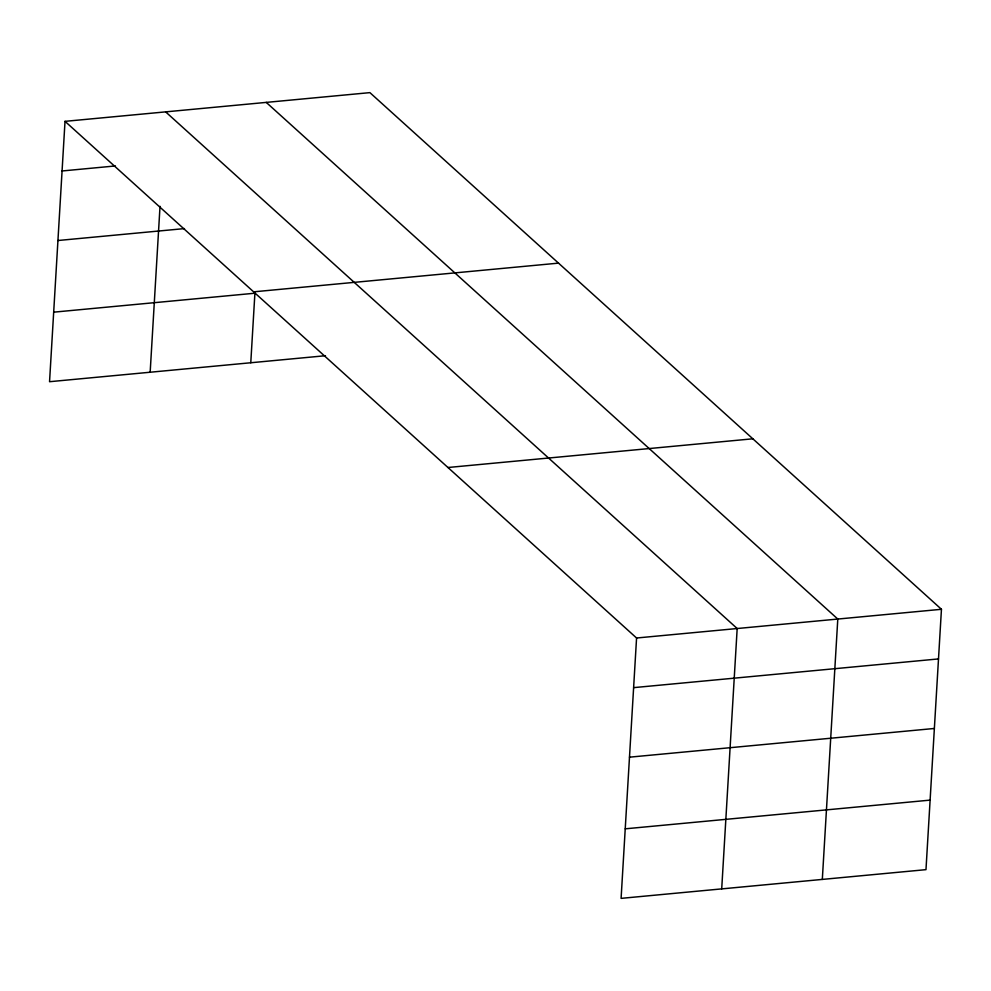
<?xml version="1.0" encoding="UTF-8"?>
<svg xmlns="http://www.w3.org/2000/svg" width="991" height="991" viewBox="0 0 991 991"><rect width="100%" height="100%" fill="white"/><g stroke="black" fill="none" stroke-linecap="round" stroke-linejoin="round"><path stroke-width="1.49" d="M65.022 121.348L636.569 638.006L621.097 898.366L925.978 869.652L941.45 609.292L369.903 92.634L65.022 121.348L49.55 381.708L325.469 355.719M150.161 372.232L160.022 206.314M250.773 362.756L254.91 293.212L53.687 312.165M721.708 888.89L737.18 628.529L165.633 111.872M822.319 879.413L837.791 619.053L266.245 102.395M62.074 170.972L115.427 165.943M57.936 240.516L184.462 228.599M253.634 291.837L558.515 263.135M447.957 467.504L752.838 438.802M636.569 638.006L941.45 609.292M633.621 687.643L938.502 658.928M629.483 757.174L934.364 728.472M625.234 828.823L930.115 800.121"/></g></svg>
